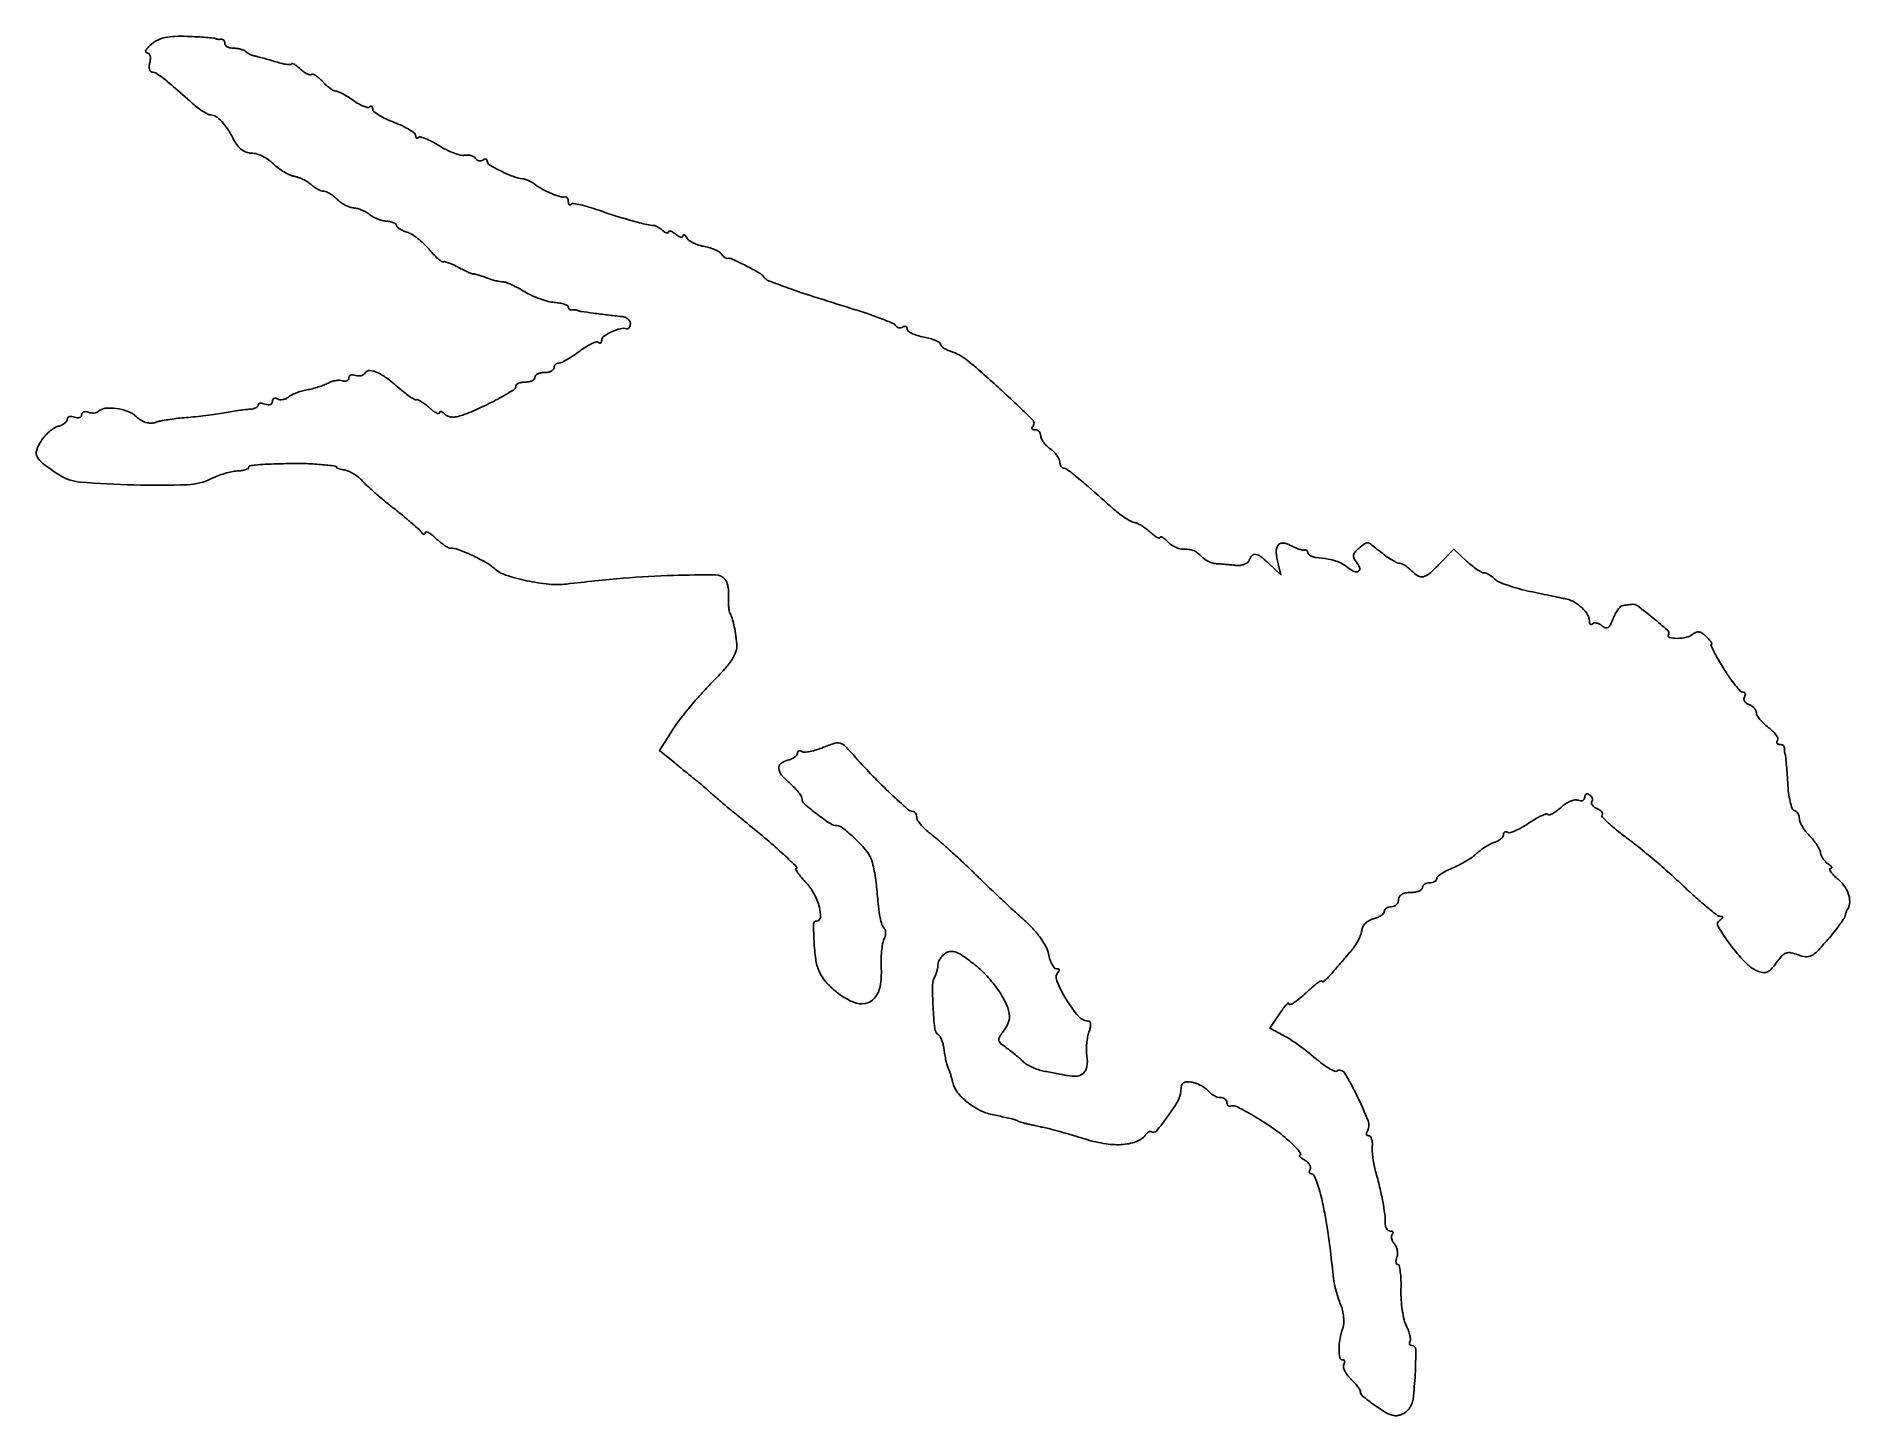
# Model space of a CAD drawing. Extents: x 0 to 381, y 0 to 290.
import ezdxf

# ---------------------------------------------------------------- set-up
doc = ezdxf.new("R2010")
doc.units = 0

msp = doc.modelspace()

# ---------------------------------------------------------------- linework, layer by layer
msp.add_lwpolyline([(24.672396, 287.880722, 0.025497), (23.915705, 287.180348, 0.067663), (23.477828, 286.589682, 0.188091), (23.428749, 286.2171, 0.337273), (23.65638, 286.033269, -0.183684), (24.065492, 285.864106, -0.129065), (24.332286, 285.437318, -0.089409), (24.413019, 284.787645, -0.050309), (24.289749, 284, 0.043713), (24.159483, 283.233813, 0.074608), (24.203436, 282.5875, 0.111965), (24.405251, 282.158643, 0.230969), (24.730359, 282, -0.140048), (25.600731, 281.751336, -0.025229), (26.998625, 280.780512, -0.014489), (29.175514, 278.996828, -0.002414), (33.241342, 275.429057, 0.017963), (34.370084, 274.499077, 0.021757), (35.49469, 273.713536, 0.021001), (36.481656, 273.142893, 0.121143), (37.062771, 273, -0.146432), (38.16033, 272.671521, -0.060762), (39.353325, 271.660604, -0.045161), (40.613427, 270.02415, -0.022397), (41.91898, 267.75, 0.046719), (42.674665, 266.570324, 0.067382), (43.560439, 265.706012, 0.076091), (44.552759, 265.180938, 0.083895), (45.623525, 265, -0.076684), (46.664304, 264.839434, -0.037588), (47.912444, 264.339063, -0.036164), (49.158563, 263.611094, -0.043542), (50.20607, 262.75, 0.03136), (51.232247, 261.863738, 0.026764), (52.415364, 261.060988, 0.027647), (53.573467, 260.447193, 0.065955), (54.501525, 260.159746, -0.04473), (55.381589, 259.927475, -0.02689), (56.376703, 259.505329, -0.026794), (57.328763, 258.974596, -0.04172), (58.078741, 258.409746, 0.030985), (58.763996, 257.870232, 0.030145), (59.516802, 257.414113, 0.031577), (60.226291, 257.096137, 0.089791), (60.757312, 257, -0.103656), (61.293532, 256.887628, -0.03249), (62.026019, 256.508048, -0.030892), (62.809886, 255.966201, -0.02971), (63.531872, 255.325271, 0.043221), (64.306195, 254.674378, 0.033595), (65.247298, 254.103252, 0.034534), (66.204483, 253.688084, 0.066766), (67.019873, 253.516954, -0.050354), (67.823545, 253.375553, -0.029973), (68.742157, 253.056063, -0.029773), (69.628666, 252.623266, -0.044788), (70.336668, 252.135553, 0.049961), (71.06332, 251.645977, 0.029886), (72.009503, 251.208262, 0.029705), (73.013884, 250.881934, 0.044922), (73.920095, 250.731066, -0.032587), (74.716701, 250.618534, -0.048372), (75.389028, 250.408971, -0.060387), (75.855586, 250.142179, -0.236972), (76, 249.854583, 0.207917), (76.1402, 249.532004, 0.043673), (76.6361, 249.144329, 0.03895), (77.336235, 248.763324, 0.028302), (78.165448, 248.447489, -0.06293), (79.164356, 247.985706, -0.025254), (80.400964, 247.12286, -0.024506), (81.655487, 246.04736, -0.028401), (82.73487, 244.903242, 0.016082), (83.705342, 243.822448, 0.023484), (84.632597, 242.941124, 0.020546), (85.430749, 242.306233, 0.229448), (85.819422, 242.235593, -0.139507), (86.222975, 242.233203, -0.018867), (87.034455, 241.963498, -0.020552), (87.992895, 241.558611, -0.016005), (89, 241.043472, 0.009238), (89.994015, 240.51794, 0.012486), (90.9125, 240.082283, 0.009528), (91.687902, 239.755483, 0.120035), (92, 239.71122, -0.087812), (92.310141, 239.68725, -0.008686), (93.033186, 239.487394, -0.010743), (93.891971, 239.213689, -0.008326), (94.8151, 238.880199, 0.014898), (95.788375, 238.542989, 0.014089), (96.798203, 238.25746, 0.0142), (97.705839, 238.055466, 0.046891), (98.3151, 237.996262, -0.089694), (98.971815, 237.875359, -0.015746), (100.1371, 237.393003, -0.016628), (101.482865, 236.730921, -0.01426), (102.853753, 235.947865, 0.028813), (104.349716, 235.150159, 0.02179), (106.072529, 234.444603, 0.022209), (107.753935, 233.923162, 0.046725), (109.101765, 233.701603, -0.024311), (110.210901, 233.569939, -0.037689), (111.14642, 233.338908, -0.043167), (111.815677, 233.053002, -0.276256), (111.998013, 232.75, 0.103069), (112.056478, 232.473065, 0.115188), (112.219729, 232.255099, 0.114305), (112.463756, 232.130844, 0.100322), (112.75, 232.118421, -0.034629), (113.073811, 232.146785, -0.027078), (113.426562, 232.134081, -0.027766), (113.754999, 232.0859, -0.058134), (114, 232.005439, 0.072326), (114.628888, 231.818419, 0.002301), (117.271536, 231.445872, 0.004725), (120.227798, 231.071396, 0.004451), (123.25, 230.744798, -0.070046), (123.918817, 230.582112, -0.079295), (124.485938, 230.244677, -0.089808), (124.866603, 229.789667, -0.13011), (125, 229.285714, -0.057706), (124.944714, 228.808276, -0.093557), (124.779688, 228.435878, -0.129487), (124.535083, 228.225827, -0.179458), (124.25, 228.198125, 0.12991), (122.914819, 228.197983, 0.043867), (121.06984, 227.532536, 0.041894), (119.442392, 226.605955, 0.247231), (119, 225.765946, -0.06254), (118.952937, 225.391155, -0.186365), (118.805572, 225.184008, -0.246124), (118.590277, 225.162123, -0.101356), (118.338118, 225.328549, 0.277794), (117.889426, 225.440005, 0.034444), (116.909691, 225.063033, 0.032669), (115.706385, 224.403344, 0.021204), (114.40484, 223.495215, -0.014463), (113.074118, 222.539806, -0.017948), (111.781067, 221.73297, -0.016437), (110.664783, 221.138844, -0.114555), (110.066722, 221, 0.092633), (109.659513, 220.923905, 0.096207), (109.31335, 220.70625, 0.099299), (109.081677, 220.381547, 0.105836), (109, 220, -0.191087), (108.848523, 219.618118, -0.088204), (108.4125, 219.29375, -0.068025), (107.765418, 219.073693, -0.048028), (107, 219, 0.048028), (106.234582, 218.926307, 0.068025), (105.5875, 218.70625, 0.088204), (105.151477, 218.381882, 0.191087), (105, 218, -0.191087), (104.848523, 217.618118, -0.088204), (104.4125, 217.29375, -0.068025), (103.765418, 217.073693, -0.048028), (103, 217, 0.040234), (102.234212, 216.938278, 0.05956), (101.5875, 216.752433, 0.078332), (101.147757, 216.479695, 0.218191), (101, 216.157218, -0.264769), (100.532409, 215.336105, -0.00914), (97.207101, 213.444522, -0.016963), (93.477981, 211.57368, -0.020878), (89.876974, 210.09632, -0.033163), (88.637277, 209.738134, -0.065608), (87.618645, 209.652428, -0.084347), (86.791362, 209.833418, -0.100769), (86.126974, 210.273026, 0.03629), (85.693402, 210.647847, 0.101216), (85.331049, 210.817799, 0.237973), (85.102227, 210.764115, 0.221809), (85, 210.545012, -0.434291), (84.823953, 210.380557, -0.098982), (84.38166, 210.500768, -0.047161), (83.703795, 210.922881, -0.021093), (82.895012, 211.595012, 0.018869), (82.041736, 212.310557, 0.025793), (81.218893, 212.883849, 0.024511), (80.513993, 213.276232, 0.189474), (80.145012, 213.307453, -0.202065), (79.760139, 213.349441, -0.018411), (78.917075, 213.859676, -0.021534), (77.924783, 214.574278, -0.015161), (76.870561, 215.457747, 0.020377), (74.163012, 217.679104, 0.051965), (71.991022, 218.988424, 0.089509), (70.402818, 219.411109, 0.281822), (69.459538, 218.934531, -0.109625), (69.100939, 218.566157, -0.081898), (68.581202, 218.335905, -0.076955), (67.983123, 218.275901, -0.078358), (67.398849, 218.400442, 0.066433), (66.863722, 218.527849, 0.113971), (66.410912, 218.470539, 0.152253), (66.112871, 218.241585, 0.154606), (66, 217.885282, -0.133788), (65.900683, 217.520753, -0.148286), (65.632812, 217.274004, -0.122457), (65.227685, 217.189241, -0.076859), (64.75, 217.281539, 0.087146), (64.140007, 217.386519, 0.039204), (63.327359, 217.319904, 0.037258), (62.457777, 217.112037, 0.0417), (61.662287, 216.782746, -0.028214), (60.771264, 216.385469, -0.013626), (59.59148, 215.973771, -0.013465), (58.335104, 215.610357, -0.018817), (57.193349, 215.358616, 0.025729), (56.095216, 215.100531, 0.022132), (54.971601, 214.720009, 0.022727), (53.981885, 214.282488, 0.057825), (53.324866, 213.854652, -0.067174), (52.773878, 213.510301, -0.064746), (52.144436, 213.318952, -0.069796), (51.53517, 213.302837, -0.110611), (51.043805, 213.472927, 0.088521), (50.645269, 213.630719, 0.167359), (50.306618, 213.58602, 0.177785), (50.080824, 213.346555, 0.101378), (50, 212.952028, -0.148627), (49.879387, 212.555236, -0.152575), (49.559375, 212.29762, -0.116977), (49.073683, 212.228143, -0.069008), (48.5, 212.361626, 0.042583), (47.925056, 212.52776, 0.078856), (47.440625, 212.546562, 0.127534), (47.122312, 212.422261, 0.240695), (47, 212.182901, -0.206391), (46.871898, 211.885784, -0.074257), (46.485937, 211.616935, -0.058132), (45.919946, 211.414144, -0.040867), (45.25, 211.315478, 0.014608), (44.318368, 211.227883, 0.003885), (42.839063, 211.033382, 0.003937), (41.159766, 210.785803, 0.004047), (39.5, 210.51396, -0.007438), (37.678899, 210.228362, -0.004411), (35.5, 209.939368, -0.004413), (33.320832, 209.689382, -0.007576), (31.5, 209.524624, 0.011145), (29.821526, 209.360664, 0.009932), (28.086027, 209.116931, 0.010018), (26.534487, 208.835517, 0.030141), (25.494985, 208.55929, -0.078905), (24.508288, 208.397517, -0.073156), (23.492555, 208.541722, -0.066321), (22.477782, 208.994317, -0.048659), (21.494985, 209.74023, 0.096367), (19.707061, 210.847061, 0.057139), (17.268231, 211.464656, 0.058954), (14.923648, 211.502395, 0.172656), (13.485347, 210.818901, -0.119478), (13.122164, 210.597364, -0.060413), (12.59257, 210.495938, -0.054838), (11.989129, 210.520706, -0.054007), (11.402234, 210.67589, 0.06796), (10.865889, 210.801865, 0.115772), (10.411906, 210.739956, 0.152479), (10.112912, 210.503719, 0.151005), (10, 210.138374, -0.163532), (9.878421, 209.776585, -0.151303), (9.559375, 209.547812, -0.109632), (9.07401, 209.497466, -0.062927), (8.5, 209.638374, 0.057339), (7.925703, 209.786151, 0.102119), (7.440625, 209.753976, 0.148301), (7.122333, 209.552548, 0.179936), (7, 209.22362, -0.161583), (6.862125, 208.808123, -0.066487), (6.442417, 208.378369, -0.056293), (5.828084, 208.000044, -0.045965), (5.101846, 207.736884, 0.079307), (4.253367, 207.364006, 0.034345), (3.262016, 206.624352, 0.03289), (2.29443, 205.675877, 0.037411), (1.504088, 204.646582, 0.066994), (0.585561, 202.726749, 0.201907), (0.707669, 201.310271, 0.112369), (1.931805, 199.88102, 0.014901), (5.218236, 197.589207, 0.125454), (9.77602, 196.030364, 0.013625), (20.957203, 195.440642, 0.014494), (32.131375, 195.480212, 0.10797), (37.248831, 196.77402, -0.024881), (38.536635, 197.33832, -0.018425), (40.009404, 197.836847, -0.018719), (41.43843, 198.204952, -0.039315), (42.573834, 198.360427, 0.020732), (43.503153, 198.45269, 0.032793), (44.286524, 198.616367, 0.034978), (44.857349, 198.819231, 0.297892), (44.999294, 199.035714, -0.338438), (45.286001, 199.409749, -0.039891), (46.385311, 199.614776, -0.017067), (48.499451, 199.764108, -0.001757), (53.5, 199.928558, -0.015865), (56.753397, 199.92086, -0.014456), (60.10271, 199.70956, -0.006308), (63.16036, 199.388776, -0.380304), (63.5, 199.006822, 0.329538), (63.555026, 198.932399, 0.006588), (64.032899, 198.792759, 0.012907), (64.618648, 198.646118, 0.007969), (65.314126, 198.502561, -0.063069), (66.130116, 198.237943, -0.030857), (67.090577, 197.711673, -0.03002), (68.035539, 197.032808, -0.038175), (68.814126, 196.293826, 0.023922), (69.778608, 195.32473, 0.005727), (71.473524, 193.812504, 0.005871), (73.462134, 192.119424, 0.005782), (75.5, 190.464754, -0.00472), (77.468497, 188.873334, -0.006063), (79.247064, 187.370896, -0.004735), (80.707179, 186.082424, -0.051211), (81.234687, 185.5, 0.043121), (81.519055, 185.175656, 0.167597), (81.758058, 185.065267, 0.312673), (81.919262, 185.15449, 0.111113), (81.984687, 185.424314, -0.436719), (82.178364, 185.597891, -0.097991), (82.656439, 185.456192, -0.046777), (83.384428, 184.982363, -0.020931), (84.25, 184.234863, 0.017186), (85.169586, 183.428614, 0.021983), (86.071975, 182.754649, 0.020598), (86.857202, 182.26634, 0.143304), (87.292893, 182.164102, -0.104223), (88.894057, 181.916357, -0.017723), (91.757993, 180.716802, -0.02025), (94.612281, 179.257622, -0.052058), (96.5, 177.9182, 0.101069), (98.9243, 176.531192, 0.026541), (103.265237, 175.352436, 0.027852), (107.922979, 174.618005, 0.055508), (111.650398, 174.656024, -0.009416), (123.526529, 175.87486, -0.013584), (134.068465, 176.468732, -0.007992), (142.868678, 176.584251, -0.225832), (144.872816, 175.623374, -0.087436), (145.207645, 175.017812, -0.034594), (145.454444, 174.095616, -0.03292), (145.588768, 173.039564, -0.035337), (145.578429, 172, 0.021859), (145.540409, 170.969533, 0.021919), (145.59258, 169.940625, 0.022378), (145.717407, 169.049936, 0.076698), (145.910138, 168.5, -0.046425), (146.340396, 167.474916, -0.023735), (146.695576, 166.124287, -0.018054), (147.005581, 164.356384, -0.007959), (147.293459, 162, -0.110377), (147.12224, 160.507421, -0.060355), (146.309413, 158.844496, -0.038953), (144.739313, 156.792254, -0.012515), (142.106748, 154, 0.012053), (139.816263, 151.575068, 0.009391), (137.441771, 148.834811, 0.009514), (135.324856, 146.196564, 0.022675), (133.881725, 144.139782), (131.108524, 139.779563), (134.304262, 137.140683, 0.001178), (135.622963, 136.056983, 0.00119), (136.942583, 134.98296, 0.001158), (138.096338, 134.052905, 0.00483), (138.798148, 133.500902, -0.009927), (139.44589, 132.980652, -0.003424), (140.361759, 132.203926, -0.003401), (141.359971, 131.333664, -0.003939), (142.298148, 130.491185, 0.008306), (143.47088, 129.456433, 0.002411), (145.312919, 127.900049, 0.002423), (147.405257, 126.166573, 0.002587), (149.469237, 124.491185, -0.006926), (153.65509, 121.032736, -0.010828), (157.149714, 117.930213, -0.006726), (159.850471, 115.357409, -0.672093), (159.704685, 115, 0.585717), (159.616437, 114.842639, 0.01911), (160.114597, 114.093486, 0.018944), (160.891493, 113.098486, 0.009835), (161.931371, 111.913996, -0.063057), (163.557141, 109.608551, -0.058049), (164.612337, 106.906328, -0.08077), (164.817149, 104.759756, -0.394994), (164.005466, 104, 0.413119), (163.407378, 103.404144, 0.013748), (163.495014, 99.715776, 0.022119), (163.853894, 95.968532, 0.066555), (164.544063, 93.5, 0.06784), (165.647421, 91.663542, 0.040407), (167.402415, 89.806887, 0.038915), (169.538836, 88.16593, 0.045513), (171.798562, 86.971566, 0.142023), (174.222848, 86.69621, 0.180023), (176.158844, 87.818333, 0.126743), (177.340821, 90.347797, 0.058391), (177.590815, 94, -0.017078), (177.564751, 95.8415, -0.017845), (177.665765, 97.653564, -0.017818), (177.864161, 99.207258, -0.071504), (178.151451, 100.118517, 0.045853), (178.400278, 100.786609, 0.053366), (178.507041, 101.455595, 0.061444), (178.466296, 102.027617, 0.148976), (178.269205, 102.397461, -0.114942), (177.738372, 103.250741, -0.034794), (177.346564, 104.735067, -0.02053), (176.996843, 107.089419, -0.004579), (176.602084, 111.135759, 0.01597), (176.371536, 113.04729, 0.01555), (176.017905, 114.957385, 0.015653), (175.602844, 116.614202, 0.054397), (175.188345, 117.635759, 0.062383), (173.96059, 119.360093, 0.020319), (171.749531, 121.577417, 0.015034), (169.426022, 123.599375, 0.173214), (168.304274, 124, -0.148035), (166.912878, 124.42118, -0.016013), (164.148655, 126.39414, -0.013587), (161.483335, 128.545474, -0.21789), (161.006833, 129.569665, 0.13648), (160.850567, 130.117899, 0.027268), (160.267632, 130.963646, 0.026981), (159.457576, 131.902378, 0.022303), (158.5, 132.813051, -0.035522), (156.703389, 134.614399, -0.154031), (156.112581, 135.98343, -0.260877), (156.555174, 137.00557, -0.099326), (158, 137.710251, 0.041497), (158.765379, 137.979895, 0.052715), (159.4125, 138.356454, 0.062614), (159.857026, 138.77676, 0.173802), (160, 139.175648, -0.1202), (160.075981, 139.487144, -0.187113), (160.28082, 139.667652, -0.152409), (160.590367, 139.683113, -0.07539), (160.955982, 139.527205, 0.160607), (161.540846, 139.387125, 0.028154), (162.67692, 139.546885, 0.028024), (164.038913, 139.897613, 0.021931), (165.472053, 140.423876, -0.022966), (167.78573, 141.268057, -0.154886), (168.991195, 141.263962, -0.122744), (170.110576, 140.569949, -0.01228), (172.266072, 138.242115, 0.011913), (175.815673, 134.40306, 0.011354), (179.60014, 130.67401, 0.005522), (183.148833, 127.40583, 0.185388), (184.205759, 127, -0.154479), (184.509396, 126.903895, -0.096935), (184.769357, 126.632812, -0.079613), (184.946423, 126.227972, -0.061616), (185.009074, 125.75, 0.149874), (185.209392, 125.113253, 0.027949), (185.967505, 124.132812, 0.027713), (187.017591, 123.0488, 0.022213), (188.259074, 122, -0.014701), (189.880943, 120.671071, -0.004801), (192.195357, 118.61875, -0.004779), (194.723319, 116.289041, -0.005375), (197.1081, 114, 0.003043), (199.594279, 111.591252, 0.002108), (202.433919, 108.896204, 0.002125), (205.184014, 106.330041, 0.004368), (207.363344, 104.348781, -0.022434), (209.35398, 102.403198, -0.030938), (210.944975, 100.476002, -0.035444), (212.071232, 98.669219, -0.072415), (212.630244, 97.098781, 0.030438), (212.943711, 95.912084, 0.043287), (213.373936, 94.910267, 0.050939), (213.848695, 94.207209, 0.222325), (214.291667, 94, -0.057077), (214.650647, 93.958887, -0.171642), (214.855497, 93.828153, -0.253951), (214.887343, 93.637378, -0.113843), (214.748321, 93.414988, 0.301851), (214.358208, 91.481459, 0.040621), (216.326841, 87.590689, 0.041056), (218.961552, 83.989832, 0.217603), (221.128259, 83, -0.313105), (221.377836, 82.826725, -0.090486), (221.46485, 82.339063, -0.056817), (221.379189, 81.612879, -0.030728), (221.119468, 80.75, 0.044821), (220.829875, 79.679604, 0.023346), (220.653283, 78.307048, 0.02302), (220.602642, 76.870633, 0.032428), (220.699435, 75.593143, -0.07125), (220.695685, 73.512359, -0.165537), (219.995068, 72.140456, -0.169137), (218.615986, 71.498892, -0.075046), (216.58523, 71.599461, 0.001815), (215.584802, 71.797744, 0.000824), (214.274169, 72.050326, 0.000816), (212.891104, 72.312164, 0.001119), (211.645984, 72.542899, -0.034501), (210.447311, 72.84893, -0.027566), (209.205826, 73.336265, -0.028338), (208.103107, 73.918562, -0.060799), (207.346832, 74.510311, 0.016456), (206.641807, 75.170397, 0.007974), (205.699921, 75.969604, 0.007899), (204.691529, 76.771609, 0.011269), (203.769666, 77.448779, -0.02547), (202.605049, 78.356271, -0.164406), (202.232268, 78.989553, -0.188987), (202.347176, 79.669423, -0.035546), (203.085414, 80.721055, 0.038324), (203.634401, 81.512399, 0.032991), (204.087567, 82.41806, 0.034368), (204.388453, 83.298571, 0.076825), (204.46395, 84, 0.097788), (203.861214, 86.451479, 0.04065), (202.16784, 89.427662, 0.037856), (199.756871, 92.444563, 0.037779), (196.917046, 95.065701, 0.015277), (194.758886, 96.6702, 0.059623), (193.294229, 97.450758, 0.105389), (192.158098, 97.634731, 0.129409), (191.136944, 97.311166, 0.053654), (190.508788, 96.812028, 0.047699), (189.973088, 96.171902, 0.050507), (189.602499, 95.494454, 0.095436), (189.473569, 94.887595, -0.033797), (189.421088, 94.283196, -0.023728), (189.28427, 93.613856, -0.024043), (189.090997, 92.982699, -0.045283), (188.866262, 92.5, 0.130363), (188.336153, 90.561784, 0.015187), (188.43888, 86.029504, 0.012138), (188.79342, 81.452555, 0.215296), (189.519099, 80.201722, -0.109257), (189.914575, 79.761732, -0.03608), (190.288789, 78.971756, -0.033935), (190.589321, 78.008467, -0.032561), (190.761884, 77, 0.016292), (190.908943, 75.932933, 0.013008), (191.134592, 74.79375, 0.013211), (191.399031, 73.74934, 0.032111), (191.662925, 73, -0.013936), (191.92788, 72.32676, -0.009272), (192.195512, 71.541631, -0.009337), (192.427038, 70.769456, -0.017978), (192.578449, 70.141722, 0.118265), (193.510271, 68.142549, 0.054079), (195.546958, 66.082329, 0.051724), (198.153064, 64.375883, 0.067569), (200.834687, 63.422933, -0.001438), (203.605258, 62.834182, -0.009074), (205.010585, 62.504525, -0.01539), (205.851146, 62.263422, -0.092337), (206.25, 62.048489, 0.087291), (206.422944, 61.953047, 0.009041), (206.867188, 61.809737, 0.011024), (207.407299, 61.659136, 0.008604), (208, 61.518689, 0.000065), (208.747299, 61.355237, 0.000024), (209.79375, 61.126551, 0.000024), (210.932927, 60.877716, 0.000029), (212, 60.644752, -0.012053), (213.344472, 60.317172, -0.002995), (215.528125, 59.714972, -0.003061), (218.019531, 58.995321, -0.003068), (220.5, 58.245772, 0.037192), (224.68433, 57.287015, 0.059082), (228.35265, 57.16641, 0.074806), (231.242399, 57.856741, 0.141484), (233.111803, 59.32242, -0.054853), (233.382343, 59.622087, -0.073112), (233.688531, 59.823076, -0.091312), (233.981416, 59.898734, -0.168739), (234.216002, 59.83541, 0.385157), (235.251819, 59.978536, 0.018138), (237.604265, 62.997606, 0.024136), (239.720793, 66.246576, 0.117271), (240.356961, 68.335252, -0.046552), (240.533412, 69.462936, -0.164866), (240.926309, 70.069162, -0.167574), (241.602256, 70.305915, -0.048468), (242.719285, 70.202832, -0.043456), (243.653645, 69.938457, -0.032707), (244.625592, 69.495067, -0.033462), (245.490502, 68.952481, -0.062807), (246.091905, 68.389261, 0.051653), (246.634825, 67.857668, 0.042418), (247.310857, 67.408095, 0.044101), (248.011092, 67.100475, 0.081627), (248.622445, 67, -0.070908), (249.148899, 66.924963, -0.086403), (249.595343, 66.70625, -0.100269), (249.893816, 66.381339, -0.136626), (250, 66, 0.076387), (250.056384, 65.633088, 0.112859), (250.220313, 65.35313, 0.135339), (250.464595, 65.204278, 0.136205), (250.75, 65.202144, -0.188716), (252.209016, 65.041335, -0.012525), (255.964437, 62.951207, -0.019017), (259.82873, 60.469159, -0.030854), (262.885509, 58.044115, -0.012703), (264.1233, 56.872933, -0.026241), (265.016406, 55.885276, -0.03846), (265.503025, 55.182791, -0.567727), (265.385509, 54.969591, 0.324598), (265.236588, 54.85352, 0.249033), (265.280359, 54.645244, 0.065942), (265.647219, 54.307686, 0.021234), (266.271032, 53.908131, -0.051962), (266.905833, 53.444276, -0.073147), (267.351434, 52.904255, -0.094539), (267.547606, 52.375621, -0.182072), (267.462015, 51.93854, 0.075525), (267.309068, 51.579602, 0.152587), (267.324517, 51.275696, 0.187033), (267.502137, 51.074573, 0.119966), (267.808472, 51, -0.284254), (268.229381, 50.739676, -0.021366), (268.802249, 49.457813, -0.024448), (269.380584, 47.761975, -0.015785), (269.89049, 45.75, -0.008296), (270.592962, 42.285513, -0.009051), (271.158176, 38.898583, -0.006931), (271.706148, 34.815013, -0.002506), (272.374999, 29, 0.026349), (272.565387, 27.836466, 0.013171), (272.921779, 26.387763, 0.013038), (273.37048, 24.903838, 0.018748), (273.850399, 23.617918, -0.041494), (274.25651, 22.357725, -0.033963), (274.483381, 20.960011, -0.035173), (274.513419, 19.636696, -0.071633), (274.316806, 18.617918, 0.038171), (273.729956, 16.388225, 0.043241), (273.521031, 14.186935, 0.04942), (273.675568, 12.485186, 0.359788), (274.262551, 12, -0.138859), (274.538967, 11.921725, -0.191111), (274.69181, 11.716964, -0.139017), (274.687851, 11.405385, -0.066248), (274.522542, 11.036475, 0.195088), (274.435549, 10.52428, 0.057736), (274.700191, 9.75777, 0.048417), (275.22766, 8.88682, 0.036039), (275.963525, 8.036475, -0.013788), (276.743471, 7.212283, -0.018418), (277.401786, 6.420178, -0.015807), (277.895458, 5.735892, -0.149438), (278, 5.39392, 0.223894), (278.460586, 4.4169, 0.016633), (280.859417, 2.568615, 0.02191), (283.399922, 0.906285, 0.096336), (285.07879, 0.305747, 0.08538), (285.829269, 0.319935, 0.054255), (286.666942, 0.576906, 0.052658), (287.459985, 1.021829, 0.065488), (288.079644, 1.595965, 0.143125), (289.026754, 3.784615, 0.018199), (289.481369, 8.9555, 0.013587), (289.607041, 14.16336, 0.413322), (288.767849, 15, -0.106359), (288.469965, 15.06409, -0.180872), (288.291372, 15.241374, -0.163303), (288.262632, 15.507806, -0.084521), (288.389805, 15.8217, 0.159306), (288.504685, 16.296036, 0.037247), (288.378512, 17.115339, 0.034739), (288.083038, 18.081775, 0.02808), (287.638225, 19.0717, -0.062126), (287.16154, 20.360126, -0.021005), (286.786458, 22.328874, -0.020521), (286.550627, 24.561876, -0.02216), (286.507137, 26.75, 0.014068), (286.499701, 28.762767, 0.023219), (286.36678, 30.457813, 0.019659), (286.152477, 31.752803, 0.355843), (285.849118, 32, -0.232898), (285.598154, 32.123603, -0.130805), (285.464279, 32.444366, -0.0815), (285.477664, 32.932967, -0.044123), (285.64326, 33.512735, 0.081129), (285.783698, 34.189858, 0.056181), (285.729167, 34.971578, 0.05543), (285.499449, 35.734038, 0.072462), (285.120552, 36.354744, -0.051268), (284.747213, 36.912, -0.06696), (284.534702, 37.486829, -0.082676), (284.506749, 37.990735, -0.170586), (284.675343, 38.342009, 0.103153), (284.83946, 38.592604, 0.247494), (284.815596, 38.806715, 0.184103), (284.60605, 38.953307, 0.061654), (284.228816, 39, -0.158606), (283.81276, 39.135383, -0.101734), (283.467795, 39.514063, -0.082137), (283.246567, 40.080792, -0.0614), (283.189133, 40.75, 0.041687), (283.104966, 42.566793, 0.01399), (282.687814, 45.191766, 0.013022), (282.030872, 48.249648, 0.010487), (281.170958, 51.5, -0.021426), (280.854081, 52.813269, -0.016125), (280.614916, 54.279687, -0.016379), (280.479565, 55.675481, -0.035741), (280.487664, 56.75, 0.037661), (280.490857, 57.611812, 0.058973), (280.351451, 58.339062, 0.080567), (280.101793, 58.833006, 0.239958), (279.773864, 59, -0.104422), (279.473231, 59.063477, -0.179729), (279.292126, 59.239736, -0.164875), (279.261155, 59.50442, -0.086024), (279.386358, 59.816124, 0.234046), (279.601862, 62.107855, 0.023255), (277.323642, 67.313144, 0.022353), (274.637934, 72.185711, 0.415714), (273.08964, 72.555401, -0.253785), (272.570983, 72.526066, -0.024041), (271.408388, 73.144166, -0.02612), (270.016195, 74.074205, -0.017465), (268.521225, 75.273535, 0.012429), (266.877396, 76.619712, 0.009799), (265.034629, 77.996667, 0.009932), (263.271644, 79.208648, 0.024069), (261.912189, 80.012992), (259.049073, 81.525984), (261.017947, 84.512992, -0.011533), (261.775093, 85.60595, -0.025834), (262.4104, 86.390672, -0.048598), (262.841643, 86.785588, -0.615442), (262.993411, 86.710573, 0.512264), (263.300965, 86.493031, 0.069487), (264.134884, 86.916573, 0.026534), (265.61326, 88.068095, 0.005538), (268.071676, 90.25, -0.017512), (268.81236, 90.876326, -0.03744), (269.433555, 91.294116, -0.06793), (269.852357, 91.462155, -0.48822), (270, 91.34699, 0.579729), (270.144287, 91.264371, 0.043362), (270.605302, 91.591686, 0.026856), (271.269058, 92.219737, 0.012624), (272.060604, 93.09699, -0.000084), (272.995033, 94.186321, -0.00005), (274.105775, 95.480488, -0.00005), (275.211542, 96.768333, -0.000088), (276.129275, 97.836585, 0.031484), (276.908158, 98.867601, 0.027683), (277.588571, 100.032397, 0.028693), (278.084193, 101.154389, 0.070969), (278.277253, 102.030527, -0.106352), (278.50119, 102.788994, -0.071663), (279.043702, 103.514483, -0.066787), (279.815078, 104.103637, -0.06835), (280.708582, 104.462995, 0.0379), (281.585663, 104.755275, 0.04982), (282.326896, 105.157319, 0.059314), (282.838839, 105.601853, 0.186433), (283, 106.019052, -0.150892), (283.115527, 106.393151, -0.098464), (283.440625, 106.711847, -0.081496), (283.926498, 106.926802, -0.063559), (284.5, 107, 0.099038), (285.072457, 107.114514, 0.097945), (285.559375, 107.440625, 0.097945), (285.885486, 107.927543, 0.099038), (286, 108.5, -0.140575), (286.177821, 109.11998, -0.118484), (286.666667, 109.6, -0.088208), (287.456621, 109.90137, -0.04716), (288.5, 110, 0.038131), (289.457356, 110.073116, 0.057076), (290.265625, 110.29375, 0.074992), (290.817169, 110.617064, 0.226478), (291, 111, -0.148195), (291.115568, 111.381354, -0.098894), (291.440625, 111.70625, -0.082425), (291.926543, 111.925306, -0.064853), (292.5, 112, 0.056643), (293.07375, 112.065207, 0.076039), (293.559375, 112.258112, 0.095179), (293.884936, 112.543472, 0.166853), (294, 112.87868, -0.215698), (294.189871, 113.298334, -0.030816), (294.954688, 113.891191, -0.030447), (296.005185, 114.516504, -0.021624), (297.25, 115.091636, 0.02179), (298.635321, 115.732243, 0.016074), (300.111159, 116.555553, 0.01631), (301.458056, 117.425767, 0.034634), (302.426285, 118.20152, -0.026204), (303.297287, 118.923796, -0.019823), (304.322441, 119.625572, -0.020182), (305.340414, 120.20881, -0.043176), (306.176285, 120.555951, 0.04628), (306.873998, 120.850795, 0.054705), (307.464284, 121.256037, 0.063511), (307.868056, 121.704483, 0.152714), (308, 122.126405, -0.093116), (308.063691, 122.465436, -0.171521), (308.244679, 122.675523, -0.174108), (308.515232, 122.723407, -0.096292), (308.83295, 122.603243, 0.217134), (309.355735, 122.53705, 0.026683), (310.462961, 122.947552, 0.027649), (311.793142, 123.61269, 0.019474), (313.21225, 124.498259, -0.01686), (314.61147, 125.381612, -0.026149), (315.879769, 126.037276, -0.02393), (316.913055, 126.446381, -0.286076), (317.313185, 126.353482, 0.281372), (317.666367, 126.268236, 0.045748), (318.344003, 126.55726, 0.039004), (319.169623, 127.089439, 0.02488), (320.043577, 127.825971, -0.041628), (320.978856, 128.562114, -0.046779), (321.988644, 129.100873, -0.052448), (322.922317, 129.38135, -0.139248), (323.609692, 129.319533, 0.075362), (324.141097, 129.202948, 0.123745), (324.591597, 129.285255, 0.152282), (324.889189, 129.551142, 0.135664), (325, 129.952028, -0.097812), (325.078274, 130.348326, -0.175265), (325.298542, 130.591011, -0.170278), (325.628428, 130.640685, -0.091683), (326.016312, 130.489919, -0.07983), (326.365966, 130.187616, -0.091224), (326.584103, 129.80364, -0.100758), (326.638578, 129.399095, -0.122251), (326.522055, 129.035686, 0.181806), (326.451043, 128.674041, 0.117611), (326.619023, 128.276661, 0.086703), (327.01075, 127.901543, 0.056149), (327.569126, 127.611848, -0.050597), (328.132526, 127.327419, -0.07907), (328.537809, 126.967319, -0.109697), (328.727397, 126.592265, -0.198336), (328.67945, 126.257063, 0.334357), (328.73178, 125.790418, 0.014312), (329.975419, 124.547387, 0.019568), (331.648125, 123.087987, 0.012093), (333.719405, 121.5, -0.01263), (336.288589, 119.5259, -0.005851), (339.530015, 116.839062, -0.005791), (342.871522, 113.935397, -0.008023), (345.794678, 111.25, 0.007363), (348.395784, 108.854121, 0.010799), (350.758437, 106.831439, 0.006434), (352.78283, 105.215834, 0.162978), (353.441341, 104.984687, -0.083826), (353.77714, 104.922984, -0.365927), (353.870061, 104.760778, -0.175992), (353.728224, 104.518578, -0.031607), (353.298481, 104.205633, 0.405924), (352.979859, 102.865207, 0.024673), (355.488756, 99.095074, 0.030561), (358.563728, 95.426578, 0.094483), (361.177066, 93.546347, 0.066244), (362.310359, 93.19208, 0.144712), (363.205731, 93.297089, 0.107215), (364.071936, 93.912592, 0.027464), (365.16513, 95.252131, -0.027692), (366.327364, 96.674941, -0.121178), (367.223512, 97.274067, -0.138381), (368.229685, 97.347764, -0.040377), (369.735087, 96.91062, 0.062984), (371.326744, 96.525298, 0.14786), (372.517795, 96.744342, 0.085347), (373.782833, 97.697573, 0.012482), (375.93389, 100.102168, 0.007704), (377.309004, 101.770227, 0.010599), (378.489174, 103.31359, 0.00753), (379.42232, 104.630209, 0.114484), (379.625, 105.147333, -0.017111), (379.687659, 105.492098, -0.018473), (379.772475, 105.822966, -0.018317), (379.865673, 106.100004, -0.079484), (379.951511, 106.25, 0.143303), (380.522017, 107.623243, 0.094389), (380.385872, 109.339941, 0.080719), (379.570135, 111.125919, 0.067842), (378.188845, 112.684979, -0.017624), (377.224872, 113.575035, -0.040679), (376.583598, 114.323094, -0.090256), (376.348798, 114.812475, -0.489729), (376.5, 115.014091, 0.169401), (376.743617, 115.103612, 0.342357), (376.786297, 115.29153, 0.113355), (376.557685, 115.584812, 0.029689), (376.070374, 115.935345, -0.057738), (375.507254, 116.390311, -0.042759), (374.997054, 117.007955, -0.04355), (374.611331, 117.684911, -0.071405), (374.424078, 118.316328, 0.080717), (374.19902, 119.0267, 0.026801), (373.653092, 119.976902, 0.025882), (372.924815, 120.982435, 0.02671), (372.103704, 121.896296, -0.030424), (371.298614, 122.805812, -0.031286), (370.617963, 123.798183, -0.032944), (370.141862, 124.729049, -0.10208), (370, 125.416667, 0.070211), (369.919806, 125.984943, 0.065915), (369.68501, 126.522184, 0.070263), (369.337636, 126.948288, 0.106598), (368.927693, 127.190769, -0.233866), (368.49181, 127.62303, -0.024243), (368.078469, 129.051753, -0.026119), (367.740346, 130.900268, -0.017906), (367.542509, 133.024102, 0.003467), (367.405699, 135.15852, 0.005047), (367.253027, 137.03833, 0.002618), (367.099566, 138.625816, 0.083912), (366.996395, 139, -0.058363), (366.915234, 139.245013, -0.027929), (366.866458, 139.573438, -0.027234), (366.85335, 139.926189, -0.034836), (366.881579, 140.25, 0.145617), (366.84349, 140.535562, 0.11953), (366.654128, 140.779688, 0.098132), (366.336897, 140.943832, 0.070581), (365.940983, 141, -0.090979), (365.577933, 141.066611, -0.169649), (365.351736, 141.256755, -0.17583), (365.297829, 141.540755, -0.09858), (365.422164, 141.874059, 0.240133), (365.460391, 142.337864, 0.056982), (365.074833, 143.038705, 0.046326), (364.392124, 143.833991, 0.031188), (363.481181, 144.611408, -0.027408), (362.531452, 145.409607, -0.032296), (361.728847, 146.266832, -0.034093), (361.160474, 147.063354, -0.138785), (361, 147.63036, 0.11706), (360.884514, 148.116876, 0.065452), (360.540757, 148.622775, 0.059689), (360.034434, 149.070458, 0.059662), (359.436618, 149.385948, -0.069381), (358.885502, 149.690575, -0.099723), (358.515309, 150.105471, -0.123594), (358.382065, 150.562314, -0.148943), (358.495635, 150.992937, 0.073538), (358.661591, 151.378176, 0.149904), (358.649314, 151.704175, 0.188162), (358.465175, 151.919622, 0.123526), (358.144791, 152, -0.210467), (357.619075, 152.231549, -0.015065), (356.553708, 153.46875, -0.019128), (355.344433, 155.084383, -0.013171), (354.095018, 157, -0.007663), (352.954919, 158.918147, -0.013753), (352.08736, 160.53125, -0.008774), (351.466487, 161.821846, -0.546835), (351.580672, 162, 0.50718), (351.671269, 162.123723, 0.067252), (351.507919, 162.469797, 0.035985), (351.118572, 162.984894, 0.016554), (350.54355, 163.599307, 0.042211), (349.728494, 164.28725, 0.107469), (349.020388, 164.588753, 0.13514), (348.354356, 164.535202, 0.086172), (347.676035, 164.146096, -0.120764), (346.355394, 163.504306, -0.048637), (344.349358, 163.273001, -0.068035), (342.773209, 163.460272, -0.504903), (342.534359, 164.055594, 0.364121), (342.409937, 164.908705, 0.009745), (339.306876, 167.565562, 0.01219), (336.128554, 170.053822, 0.192429), (334.825291, 170.4, 0.002303), (334.436181, 170.351032, 0.001131), (333.941409, 170.285313, 0.001123), (333.427792, 170.214732, 0.001634), (332.975249, 170.15, 0.159674), (332.514566, 169.920594, 0.040241), (331.960171, 169.27776, 0.036953), (331.413656, 168.400902, 0.030049), (330.958676, 167.39131, -0.025732), (330.402093, 166.127266, -0.132632), (329.896702, 165.562477, -0.230604), (329.336639, 165.492764, -0.09107), (328.641418, 165.882634, 0.05142), (328.085629, 166.254744, 0.067088), (327.512044, 166.466234, 0.082789), (327.008998, 166.493462, 0.170182), (326.657991, 166.324657, -0.125052), (326.408306, 166.176146, -0.258099), (326.193285, 166.223642, -0.160209), (326.04591, 166.474879, -0.053247), (326, 166.904762, 0.142175), (325.622449, 168.205692, 0.059066), (324.456889, 169.638492, 0.056696), (322.887746, 170.847837, 0.082439), (321.267353, 171.492868, 0.001581), (320.237718, 171.713591, 0.000263), (318.25666, 172.130632, 0.000289), (315.926724, 172.618431, 0.000256), (313.5, 173.123737, -0.015186), (311.106006, 173.697298, -0.017751), (308.87433, 174.39013, -0.016919), (307.044704, 175.100515, -0.094983), (306.178571, 175.684945, 0.033055), (305.601177, 176.188196, 0.032566), (304.959724, 176.613702, 0.034357), (304.349605, 176.909858, 0.096098), (303.884927, 177, -0.130269), (303.35465, 177.140542, -0.019687), (302.414658, 177.726635, -0.020954), (301.337647, 178.526503, -0.016744), (300.244992, 179.47365), (297.577272, 181.947299), (294.669978, 178.97365, -0.016288), (292.457732, 176.853652, -0.123557), (291.189984, 176.18449, -0.202622), (290.066771, 176.36579, -0.056444), (288.642857, 177.5, 0.028319), (287.999784, 178.07408, 0.030091), (287.308365, 178.559375, 0.031542), (286.667072, 178.900414, 0.106828), (286.206287, 179, -0.117566), (285.682095, 179.124982, -0.016709), (284.704589, 179.660937, -0.018254), (283.573134, 180.388474, -0.014643), (282.409306, 181.25, 0.002766), (280.080807, 183.060837, 0.119442), (279.514418, 183.312207, 0.209739), (278.993505, 183.188289, 0.011424), (277.641364, 182.117321, 0.040593), (276.871979, 181.365479, 0.134187), (276.567132, 180.732795, 0.157447), (276.650522, 180.095473, 0.062654), (277.13017, 179.343155, -0.081313), (277.842181, 178.129214, -0.335761), (277.621747, 177.361713, -0.271313), (276.721859, 177.259247, -0.069168), (275.423284, 178.063669, 0.044681), (274.206004, 178.902584, 0.050169), (272.904134, 179.474412, 0.037382), (271.224665, 179.883419, 0.012917), (268.75, 180.227918, -0.0422), (268.080168, 180.361497, -0.057921), (267.514063, 180.598776, -0.07247), (267.127798, 180.896889, -0.194605), (267, 181.212804, 0.100759), (266.942216, 181.496636, 0.12953), (266.779688, 181.706353, 0.130498), (266.535966, 181.807775, 0.103075), (266.25, 181.787548, -0.126823), (265.828616, 181.777543, -0.024465), (265.088739, 181.988282, -0.024617), (264.228107, 182.32767, -0.020536), (263.349961, 182.769234, 0.104227), (261.759489, 183.259967, 0.273553), (260.720935, 182.767904, 0.169039), (260.333634, 181.308343, 0.045092), (260.736064, 178.901291), (261.335334, 176.609678), (258.979106, 178.804839, 0.018267), (257.163338, 180.376608, 0.120493), (256.083021, 180.881422, 0.257685), (255.317092, 180.638527, 0.098542), (254.699877, 179.660276, -0.139582), (254.329549, 179.16679, -0.071926), (253.64857, 178.78941, -0.062589), (252.777123, 178.578533, -0.055408), (251.842888, 178.576942, 0.003547), (250.823125, 178.681223, 0.002633), (249.695143, 178.782498, 0.002661), (248.62956, 178.866807, 0.006007), (247.821429, 178.916667, -0.060865), (247.082398, 179.044428, -0.036307), (246.247768, 179.36369, -0.035864), (245.450325, 179.809358, -0.051062), (244.821429, 180.321429, 0.028803), (243.820636, 181.213112, 0.073649), (242.981694, 181.697013, 0.070005), (242.013102, 181.930321, 0.024152), (240.571429, 182, -0.083576), (239.911928, 182.111012, -0.037263), (239.100893, 182.461607, -0.035542), (238.278163, 182.970075, -0.040215), (237.571429, 183.571429, 0.021805), (236.967383, 184.124966, 0.051248), (236.461607, 184.467865, 0.119734), (236.138067, 184.55222, 0.419117), (236, 184.416441, -0.475056), (235.83919, 184.285384, -0.075112), (235.398407, 184.447843, -0.039752), (234.738724, 184.882433, -0.018396), (233.952025, 185.543417, 0.024362), (233.069288, 186.267309, 0.023585), (232.110991, 186.910297, 0.02427), (231.215287, 187.394152, 0.075399), (230.560552, 187.593992, -0.088226), (229.863377, 187.826364, -0.019305), (228.772014, 188.475123, -0.01953), (227.551477, 189.335444, -0.017648), (226.358527, 190.316692, 0.001303), (220.992464, 195.03278, 0.008346), (218.229179, 197.368409, 0.010889), (216.48513, 198.731088, 0.1563), (215.75, 198.984027, -0.164951), (215.463806, 199.087929, -0.092943), (215.220313, 199.371085, -0.074842), (215.055678, 199.788759, -0.056577), (215, 200.279241, 0.115942), (214.860855, 200.871239, 0.043072), (214.4125, 201.606151, 0.039803), (213.765268, 202.353917, 0.038332), (213, 203, -0.038332), (212.234732, 203.646083, -0.039803), (211.5875, 204.393849, -0.043072), (211.139145, 205.128761, -0.115942), (211, 205.720759, 0.09002), (210.911351, 206.209151, 0.095361), (210.657292, 206.624223, 0.099751), (210.27843, 206.901938, 0.108853), (209.833333, 207, -0.053947), (209.428805, 207.043774, -0.162366), (209.193437, 207.184062, -0.257458), (209.150367, 207.388741, -0.12282), (209.29326, 207.626594, 0.418354), (209.282724, 209.119633, 0.006646), (202.498458, 215.541857, 0.012216), (195.734342, 221.477655, 0.097433), (192.110078, 223.465063, -0.033147), (191.302279, 223.78173, -0.04385), (190.619835, 224.17931, -0.050636), (190.143053, 224.594408, -0.190574), (190, 224.956097, 0.265183), (189.795926, 225.313817, 0.033607), (188.971875, 225.729032, 0.032244), (187.841023, 226.122813, 0.021296), (186.5, 226.434022, -0.026324), (185.159326, 226.759383, -0.038656), (184.028125, 227.195524, -0.043902), (183.223146, 227.670442, -0.242077), (183, 228.10433, 0.104928), (182.927542, 228.445804, 0.180035), (182.726548, 228.651256, 0.164464), (182.424658, 228.685852, 0.085625), (182.069098, 228.542705, -0.094902), (181.671711, 228.391157, -0.096876), (181.249477, 228.398779, -0.098856), (180.867986, 228.563804, -0.103335), (180.586122, 228.860652, 0.157797), (180.055081, 229.311776, 0.006048), (177.620906, 230.281478, 0.010313), (174.66629, 231.347895, 0.007032), (171.267024, 232.443119, -0.003186), (163.419023, 234.905227, -0.00879), (157.933075, 236.771755, -0.006827), (153.975871, 238.257582, -0.145813), (153, 239.018761, 0.110077), (152.066048, 239.859192, 0.009789), (149.262904, 241.368392, 0.008191), (146.370027, 242.794215, 0.151911), (145.372281, 242.934852, -0.137874), (145.077995, 242.96811, -0.058899), (144.728181, 243.161133, -0.052076), (144.380757, 243.469515, -0.046841), (144.090504, 243.853561, 0.119095), (143.656109, 244.28342, 0.032374), (142.792177, 244.731382, 0.030831), (141.715374, 245.126868, 0.027746), (140.559705, 245.403395, -0.034285), (139.390651, 245.699327, -0.034335), (138.273597, 246.152134, -0.036443), (137.359231, 246.683729, -0.101832), (136.846317, 247.214424, 0.028916), (136.530323, 247.654054, 0.107513), (136.265737, 247.866081, 0.335567), (136.097272, 247.834353, 0.181858), (136.015313, 247.627555, -0.282972), (135.876054, 247.409849, -0.174542), (135.563873, 247.377077, -0.07963), (135.077403, 247.582717, -0.033478), (134.5, 248, 0.027963), (133.92363, 248.426283, 0.064878), (133.440625, 248.660392, 0.144806), (133.132287, 248.670922, 0.341777), (133, 248.5, -0.275867), (132.888078, 248.312582, -0.182999), (132.632812, 248.27866, -0.082104), (132.230358, 248.445844, -0.033804), (131.75, 248.792518, 0.017868), (131.234765, 249.189917, 0.021198), (130.720313, 249.526139, 0.020577), (130.268599, 249.770181, 0.112397), (130, 249.833165, -0.057923), (128.480369, 250.019784, -0.007805), (125.361428, 250.827887, -0.009294), (121.820569, 251.875728, -0.009613), (118.361073, 253.04344, 0.013379), (116.347651, 253.7062, 0.019951), (114.552204, 254.167232, 0.015612), (113.086409, 254.43431, 0.237945), (112.611073, 254.27774, -0.128212), (112.379303, 254.141828, -0.258864), (112.179503, 254.188878, -0.157252), (112.042568, 254.427505, -0.052302), (112, 254.833333, 0.063888), (111.944266, 255.267738, 0.096427), (111.779687, 255.610656, 0.125162), (111.535324, 255.809091, 0.161793), (111.25, 255.841241, -0.127753), (110.243352, 255.887107, -0.023022), (108.464111, 256.527919, -0.025783), (106.6111, 257.407733, -0.041603), (105.149118, 258.361404, 0.033751), (104.530773, 258.778725, 0.024056), (103.7887, 259.163267, 0.024413), (103.041957, 259.462549, 0.046693), (102.414889, 259.615371, -0.054836), (100.367651, 260.149668, -0.024172), (97.801687, 261.27465, -0.016321), (95.43267, 262.550944, -0.267092), (95, 263.303128, 0.141597), (94.924159, 263.565565, 0.191349), (94.726548, 263.709653, 0.137187), (94.425565, 263.703398, 0.065123), (94.069098, 263.542705, -0.098637), (93.670084, 263.393909, -0.097849), (93.24331, 263.408757, -0.098038), (92.85491, 263.584685, -0.099441), (92.565128, 263.894621, 0.124299), (92.218343, 264.230815, 0.0607), (91.647501, 264.473046, 0.054648), (90.956405, 264.592298, 0.052457), (90.246029, 264.561637, -0.100708), (89.33555, 264.609744, -0.026823), (87.943605, 265.051269, -0.026071), (86.381617, 265.735597, -0.024248), (84.85986, 266.593897, 0.018341), (83.420793, 267.428111, 0.027932), (82.109864, 268.033821, 0.026713), (81.044576, 268.391065, 0.270188), (80.60986, 268.276526, -0.104337), (80.377644, 268.125223, -0.248349), (80.179146, 268.148613, -0.182639), (80.043224, 268.345025, -0.06109), (80, 268.697475, 0.233866), (79.754461, 269.193719, 0.025855), (78.678125, 269.930313, 0.027218), (77.223932, 270.713497, 0.0187), (75.5, 271.44685, -0.019664), (73.77616, 272.184088, -0.028395), (72.321875, 272.979, -0.027641), (71.251615, 273.73065, -0.229732), (71, 274.249374, 0.060563), (70.954896, 274.620382, 0.181251), (70.812846, 274.827766, 0.249137), (70.605425, 274.853469, 0.105477), (70.362878, 274.696212, -0.25393), (69.943871, 274.572064, -0.041021), (69.100032, 274.825066, -0.036784), (68.064973, 275.32101, -0.024609), (66.958508, 276.029545, 0.014733), (65.830066, 276.783977, 0.017847), (64.727825, 277.421179, 0.016633), (63.774556, 277.887795, 0.105878), (63.250617, 278, -0.129489), (62.772505, 278.125932, -0.028532), (62.052979, 278.589301, -0.02786), (61.258542, 279.238185, -0.023663), (60.494452, 280.006131, 0.025095), (59.761873, 280.738203, 0.040608), (59.062921, 281.273644, 0.049632), (58.485178, 281.569555, 0.298294), (58.170616, 281.503949, -0.265314), (57.853547, 281.417316, -0.051176), (57.273719, 281.631747, -0.042331), (56.569648, 282.054836, -0.027471), (55.831152, 282.652806, 0.016561), (55.127858, 283.248127, 0.034938), (54.537901, 283.651284, 0.060105), (54.135632, 283.825914, 0.501783), (54, 283.724793, -0.417722), (53.823445, 283.550338, -0.028414), (53.045313, 283.603939, -0.027407), (51.996523, 283.79521, -0.015512), (50.75, 284.135119, 0.003403), (49.416187, 284.53377, 0.003552), (48.096002, 284.908425, 0.003415), (46.950753, 285.216259, 0.015603), (46.278944, 285.369703, -0.037421), (45.760473, 285.512164, -0.027699), (45.212238, 285.742885, -0.028246), (44.716252, 286.020454, -0.054733), (44.362278, 286.304389, 0.094613), (43.968419, 286.571958, 0.034926), (43.332461, 286.795664, 0.033094), (42.586225, 286.948689, 0.034037), (41.833333, 287, -0.05258), (41.131902, 287.073966, -0.072432), (40.538542, 287.29375, -0.092341), (40.139984, 287.618367, -0.177615), (40, 288, 0.075146), (39.943594, 288.373191, 0.101574), (39.779688, 288.671464, 0.119953), (39.535622, 288.848335, 0.137085), (39.25, 288.881579, -0.036806), (38.926184, 288.854633, -0.028711), (38.573437, 288.871564, -0.029463), (38.245124, 288.92599, -0.060437), (38, 289.01378, 0.093359), (37.62529, 289.120907, 0.003128), (36.081891, 289.254013, 0.00583), (34.249967, 289.378985, 0.004018), (32.172396, 289.479654, 0.019221), (29.534282, 289.484781, 0.043415), (27.553106, 289.239316, 0.056216), (25.992669, 288.718114, 0.065371)], format="xyb", close=True)

doc.saveas('drawing.dxf')
